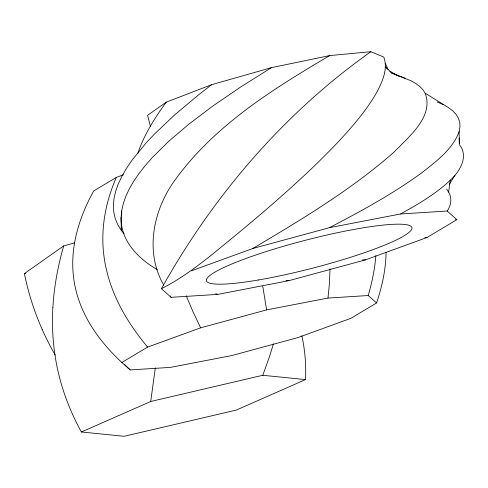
<?xml version="1.0" encoding="UTF-8"?>
<svg xmlns="http://www.w3.org/2000/svg" width="488" height="488" viewBox="0 0 488 488"><rect width="100%" height="100%" fill="white"/><g stroke="black" fill="none" stroke-linecap="round" stroke-linejoin="round"><path stroke-width="0.73" d="M386.081 252.076C385.849 269.431 382.116 286.572 376.565 302.957L350.793 318.365L297.802 337.617L231.794 355.557L170.458 367.385L130.223 369.922C106.665 349.92 85.833 324.892 77.128 294.734A112.746 110.074 37.3 0 1 73.157 273.359C70.626 244.512 79.831 215.909 93.708 190.936L116.388 177.376L123.452 174.808M330.053 268.821L329.254 285.517L327.979 298.07L266.637 309.892L200.629 327.838L147.644 347.09L121.872 362.493M121.359 227.426L121.292 230.409L124.141 233.807M121.628 216.245L121.756 211.023M52.869 307.428A230.135 202.91 -60.7 0 0 59.451 377.218C64.392 396.317 71.846 414.739 81.404 431.99L124.159 436.29L236.222 410.097L305.537 379.597C306.196 364.926 305.043 350.158 301.852 335.817M52.887 307.422C54.089 286.596 57.919 265.966 63.672 245.928L74.627 242.81M375.845 255.633C374.815 269.162 372.009 282.515 368.214 295.533L376.565 302.957M271.456 67.649L211.633 84.692L198.207 95.154L174.308 115.223L154.361 134.163L145.863 143.21L131.827 160.454L126.288 168.653L121.732 176.571L118.169 184.202L115.589 191.552L113.991 198.622L113.381 205.411L113.759 211.914L115.125 218.136L117.651 224.431L121.292 230.409L121.091 217.361L121.774 210.279L123.464 202.99L125.983 195.932L129.399 188.685L133.718 181.255L138.928 173.636L145.034 165.829L152.042 157.838L168.744 141.294L189.039 124.001L212.921 105.963L240.395 87.181L271.456 67.649L329.742 55.577L370.868 51.71L383.812 57.078C388.094 68.906 382.537 81.429 377.041 91.848C367.525 108.781 354.843 123.671 341.826 137.994C320.86 160.662 298.125 181.609 274.933 201.959C260.177 214.836 245.177 227.439 230.019 239.846C208.278 257.713 186.672 275.866 161.424 288.713L171.111 297.326L217.782 294.386L288.939 280.667L365.506 259.854L426.97 237.522L456.866 219.649L447.179 211.029L400.508 213.976L329.357 227.695L252.784 248.508L191.32 270.84M81.404 431.99L150.713 401.49L155.33 367.873M447.179 211.029C451.193 205.607 452.144 198.024 448.655 192.095L450.259 180.194C459.739 171.715 469.06 156.312 459.336 144.594M459.324 143.856L459.141 131.547L459.995 126.752L459.72 122.238L458.445 118.236L456.17 114.485L452.894 110.971L448.631 107.708L425.164 93.19L422.84 89.676L419.704 86.437L415.745 83.466L410.969 80.764L391.998 73.261L390.845 72.34M273.433 343.894L269.315 357.112L262.776 375.29L150.713 401.49M137.732 153.683C143.936 134.895 154.714 118.023 166.292 102.132L211.633 84.692M459.141 131.547C452.59 149.542 436.205 161.388 421.742 172.837C392.742 193.968 361.132 211.17 329.357 227.695M116.388 177.376C105.652 201.599 100.51 228.604 103.828 255.023A112.746 85.821 66.2 0 0 108.098 276.226C115.528 302.536 130.156 326.283 147.644 347.09M161.424 288.713C213.11 195.914 283.949 113.192 370.868 51.71M449.277 184.574L454.969 175.155M450.259 180.194C435.631 194.065 418.051 204.283 400.508 213.976M166.292 102.132L147.589 115.302L150.463 126.514M42.212 329.51C34.258 311.594 28.304 292.794 24.4 273.585L63.672 245.928M252.784 248.508C301.907 219.283 351.451 189.722 394.432 151.731C408.682 136.719 434.07 116.809 425.164 93.19M329.742 55.577C273.115 88.932 215.037 125.087 175.741 179.053C153.378 208.956 144.283 251.515 163.797 285.193M24.4 273.585L25.913 273.445M327.979 298.07L368.214 295.533M424.792 237.571L426.97 237.522M362.523 259.872L365.506 259.854M285.986 280.435L288.939 280.667M262.776 375.29L305.537 379.597M455.42 219.502L456.866 219.649M215.653 293.733L217.782 294.386M386.728 68.332L385.368 66.703L391.998 73.261L405.369 78.336M437.108 101.919L443.366 104.688M389.845 71.205L398.958 76.177M157.252 269.614C138.452 258.841 120.335 240.554 121.091 217.361M130.223 369.922L124.684 364.536M446.624 188.972L448.655 192.095M170.294 296.057L171.111 297.326M200.629 327.838L192.845 311.35L186.209 295.795M385.27 63.275L388.247 69.839M262.751 286.255L266.637 309.892M459.22 137.958L459.348 143.783M55.229 355.05A230.135 175.656 43.5 0 1 42.2 329.516M258.341 279.99A106.146 14.408 -14.5 0 0 411.97 228.006A106.146 14.408 -14.5 0 0 257.127 254.541A106.146 14.408 -14.5 0 0 258.341 279.99"/></g></svg>
